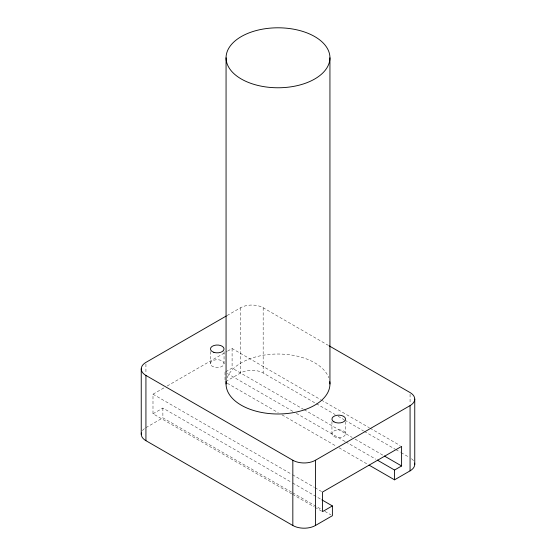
<?xml version="1.0" encoding="UTF-8"?>
<svg xmlns="http://www.w3.org/2000/svg" width="556" height="556" viewBox="0 0 556 556"><rect width="100%" height="100%" fill="white"/><g stroke="black" fill="none" stroke-linecap="round" stroke-linejoin="round"><path stroke-width="0.42" stroke-dasharray="2.78 2.08" d="M227.05 315.558L240.567 307.753A15.978 9.23 0 0 1 263.169 307.753L328.374 345.401M291.747 493.881L152.99 413.768L152.99 394.197L164.18 387.734M167.168 386.01L226.869 351.545M227.612 351.114L232.095 348.529L320.597 399.625M152.99 413.768L162.88 408.062L291.879 482.538M225.736 371.769L232.095 368.1L303.347 409.237M145.929 427.633L162.88 417.848L291.879 492.331M225.771 381.534L240.567 372.993A15.978 9.23 0 0 1 251.868 370.289L253.953 370.372A15.978 9.23 0 0 1 263.169 372.993L315.634 403.288M321.347 400.056L369.344 427.772M370.094 428.203L400.098 445.523M316.385 403.719L335.122 414.533M338.117 416.263L344.115 419.731M344.866 420.162L363.603 430.976M364.354 431.414L395.08 449.151M395.83 449.589L400.327 452.181M401.078 452.619L409.327 457.373M304.097 409.668L352.094 437.384M355.096 439.115L382.848 455.142M227.279 373.479L293.283 411.586M296.279 413.317L345.033 441.464M345.783 441.895L375.786 459.214M227.279 383.265L278.278 412.712M282.031 414.873L336.032 446.051M339.035 447.782L367.537 464.239M152.99 394.197L291.747 474.31M292.498 474.741L314.244 487.299M314.995 487.73L321.743 491.629M292.63 482.976L321.132 499.427M292.63 492.762L321.882 509.65M324.885 511.381L330.883 514.842M292.498 494.312L314.244 506.87M314.995 507.301L321.743 511.2M410.071 394.28L410.071 403.725M345.533 421.663L345.533 433.75M331.946 421.663L331.946 433.75M263.169 307.753L263.169 372.993M240.567 307.753L240.567 372.993M232.095 348.529L232.095 368.1M225.027 372.179L225.027 381.965M224.054 351.524L224.054 363.617A6.79 3.92 0 0 1 213.865 367.009A6.79 3.92 0 0 1 213.865 360.218A6.79 3.92 0 0 1 224.054 363.617M210.467 351.524L210.467 363.617M162.88 408.062L162.88 417.848M145.929 364.11L145.929 373.549M142.461 430.629A15.978 9.23 0 0 1 144.546 428.544M227.202 377.76A51.937 29.989 0 0 1 278 354.019A51.937 29.989 0 0 1 328.798 377.76M411.454 458.714A15.978 9.23 0 0 1 413.539 460.799M333.934 436.523A6.79 3.92 0 0 0 345.297 434.764A6.79 3.92 0 0 0 336.985 429.962A6.79 3.92 0 0 0 333.934 436.523"/><path stroke-width="0.83" d="M226.299 315.989L145.929 362.394A15.978 9.23 0 0 0 145.929 375.439L145.929 440.686L292.831 525.496A15.978 9.23 0 0 0 315.433 525.496L332.384 515.711L332.384 505.925L321.882 499.865M145.929 375.439L292.831 460.257A15.978 9.23 0 0 0 315.433 460.257L410.071 405.616A15.978 9.23 0 0 0 410.071 392.564L329.124 345.832M332.384 505.925L322.494 511.631L322.494 492.06L401.599 446.392L401.599 465.963L394.538 470.042L377.288 460.083M369.031 465.108L394.538 479.828L410.071 470.856A15.978 9.23 0 0 0 414.755 464.336L414.755 399.09M384.349 456.003L401.599 465.963M414.616 463.127L414.755 464.336M410.071 405.616L410.071 470.856M394.538 470.042L394.538 479.828M329.937 57.789A51.937 29.989 0 0 1 252.028 83.754A51.937 29.989 0 0 1 252.028 31.817A51.937 29.989 0 0 1 329.937 57.789L329.937 384.001M315.433 460.257L315.433 525.496M292.831 460.257L292.831 525.496M226.063 57.789L226.063 384.001M141.245 368.913L141.245 434.16M145.929 440.686A15.978 9.23 0 0 1 141.384 432.957M329.777 381.659A51.937 29.989 0 0 1 278 413.991A51.937 29.989 0 0 1 226.222 381.659M213.865 352.33A6.79 3.92 0 0 0 224.054 348.932A6.79 3.92 0 0 0 213.865 345.54A6.79 3.92 0 0 0 213.865 352.33M333.934 421.844A6.79 3.92 0 0 0 345.297 420.086A6.79 3.92 0 0 0 336.985 415.283A6.79 3.92 0 0 0 333.934 421.844"/></g></svg>
